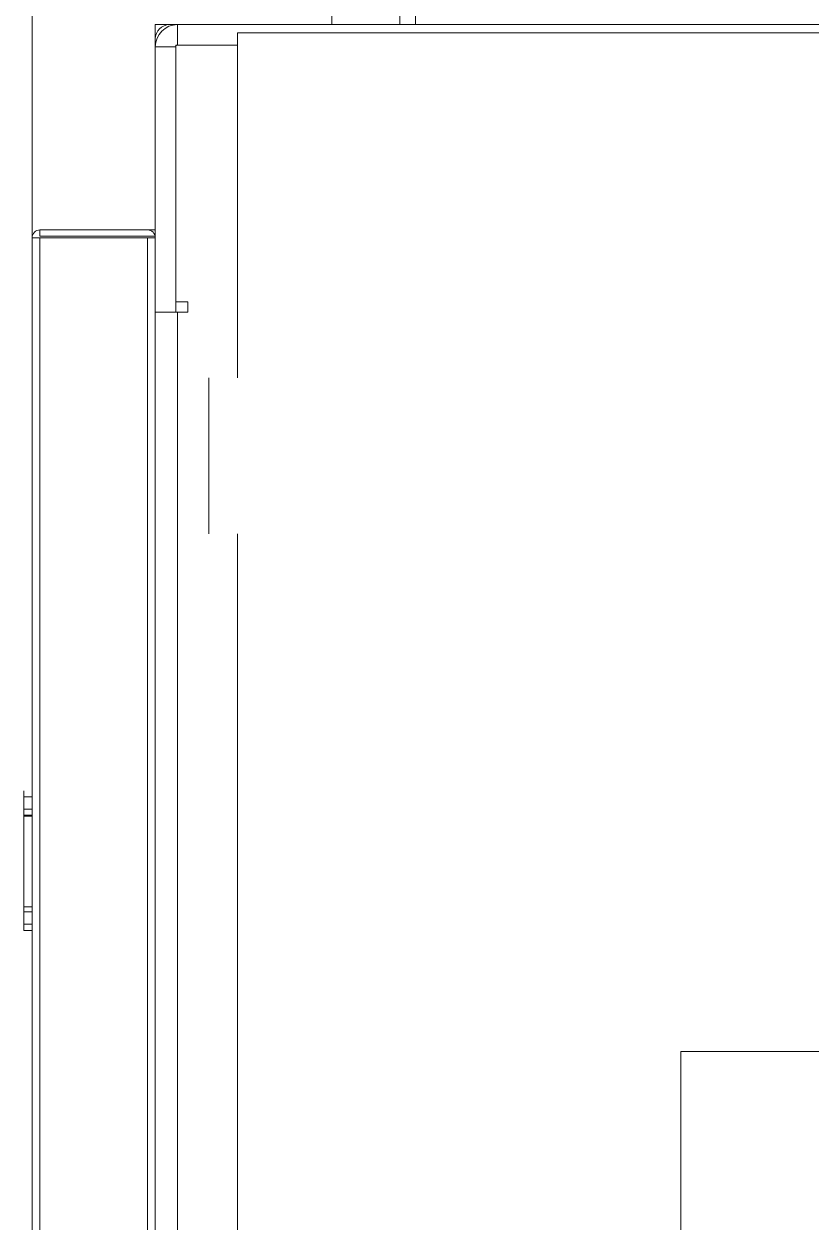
# Model space of a CAD drawing. Header units: millimetres. Extents: x 5343 to 29633, y -275 to 12336.
# Drawn here: x 16037.5 to 16229.3, y 4599.4 to 4891.1 of the extents above; entities that cross this region are included whole.
import ezdxf

# ---------------------------------------------------------------- set-up
doc = ezdxf.new("R2010")
doc.units = ezdxf.units.MM

msp = doc.modelspace()

# ---------------------------------------------------------------- linework, layer by layer
at = {"linetype": 'Continuous', "lineweight": 15}
for p, q in [((16039.53, 4839.05), (16039.53, 4910.95)), ((16112.53, 4890.95), (16112.53, 4893.95)), ((16112.53, 4890.95), (16112.53, 4893.95)), ((16129.13, 4893.95), (16129.13, 4890.95)), ((16129.13, 4893.95), (16129.13, 4890.95)), ((16132.88, 4890.95), (16132.88, 4893.95)), ((16132.88, 4890.95), (16132.88, 4893.95)), ((16069.53, 4890.95), (16069.53, 4885.55)), ((16074.93, 4890.95), (16069.53, 4890.95)), ((16069.53, 4890.95), (16069.53, 4885.55)), ((16074.93, 4890.95), (16069.53, 4890.95)), ((16074.93, 4890.95), (16074.93, 4885.95)), ((16163.3, 4890.95), (16074.93, 4890.95)), ((16405.19, 4890.95), (16074.93, 4890.95)), ((16074.93, 4890.95), (16074.93, 4885.95)), ((16160.89, 4888.95), (16089.53, 4888.95)), ((16089.53, 4888.95), (16089.53, 4804.95)), ((16402.78, 4888.95), (16089.53, 4888.95)), ((16089.53, 4888.95), (16089.53, 4804.95)), ((16074.53, 4885.55), (16069.53, 4885.55)), ((16069.53, 4885.55), (16069.53, 4820.95)), ((16069.53, 4885.55), (16069.53, 4820.95)), ((16074.53, 4885.55), (16069.53, 4885.55)), ((16074.53, 4885.95), (16074.53, 4823.45)), ((16089.53, 4885.95), (16074.53, 4885.95)), ((16074.53, 4885.95), (16074.53, 4823.45)), ((16089.53, 4885.95), (16074.53, 4885.95)), ((16074.53, 4885.55), (16074.53, 4820.95)), ((16074.53, 4885.55), (16074.53, 4820.95)), ((16089.53, 4885.95), (16074.93, 4885.95)), ((16089.53, 4885.95), (16074.93, 4885.95)), ((16039.53, 4032.85), (16039.53, 4839.05)), ((16039.53, 4839.05), (16041.43, 4839.05)), ((16039.53, 4839.05), (16041.43, 4839.05)), ((16069.53, 4840.95), (16041.43, 4840.95)), ((16041.43, 4839.45), (16041.43, 4840.95)), ((16069.53, 4840.95), (16041.43, 4840.95)), ((16041.43, 4839.45), (16041.43, 4840.95)), ((16069.53, 4839.45), (16041.43, 4839.45)), ((16069.53, 4839.45), (16041.43, 4839.45)), ((16041.43, 4032.85), (16041.43, 4839.05)), ((16067.63, 4839.05), (16041.43, 4839.05)), ((16041.43, 4032.85), (16041.43, 4839.05)), ((16067.63, 4839.05), (16041.43, 4839.05)), ((16067.63, 4032.85), (16067.63, 4839.05)), ((16067.63, 4839.05), (16069.53, 4839.05)), ((16067.63, 4032.85), (16067.63, 4839.05)), ((16067.63, 4839.05), (16069.53, 4839.05)), ((16074.53, 4823.45), (16077.43, 4823.45)), ((16074.53, 4823.45), (16077.43, 4823.45)), ((16077.43, 4823.45), (16077.43, 4820.95)), ((16077.43, 4823.45), (16077.43, 4820.95)), ((16069.53, 4820.95), (16074.53, 4820.95)), ((16069.53, 4820.95), (16069.53, 3180.95)), ((16069.53, 4820.95), (16074.53, 4820.95)), ((16069.53, 4820.95), (16069.53, 3180.95)), ((16074.53, 4820.95), (16074.93, 4820.95)), ((16074.53, 4820.95), (16074.93, 4820.95)), ((16074.93, 4820.95), (16074.93, 3180.95)), ((16077.43, 4820.95), (16074.93, 4820.95)), ((16074.93, 4820.95), (16074.93, 3180.95)), ((16077.43, 4820.95), (16074.93, 4820.95)), ((16082.53, 4766.95), (16082.53, 4804.95)), ((16082.53, 4766.95), (16082.53, 4804.95)), ((16089.53, 4766.95), (16089.53, 4503.35)), ((16089.53, 4766.95), (16089.53, 4503.35)), ((16037.53, 4702.91), (16037.53, 4704.41)), ((16037.53, 4671.91), (16037.53, 4702.91)), ((16039.53, 4702.91), (16037.53, 4702.91)), ((16039.53, 4699.91), (16037.53, 4699.91)), ((16039.53, 4698.45), (16037.53, 4698.45)), ((16039.53, 4698.2), (16037.53, 4698.2)), ((16039.53, 4676.2), (16037.53, 4676.2)), ((16039.53, 4674.91), (16037.53, 4674.91)), ((16037.53, 4670.41), (16037.53, 4671.91)), ((16039.53, 4671.91), (16037.53, 4671.91)), ((16037.53, 4670.41), (16039.53, 4670.41)), ((16523.53, 4640.95), (16197.53, 4640.95)), ((16197.53, 4610.95), (16197.53, 4640.95)), ((16523.53, 4640.95), (16197.53, 4640.95)), ((16197.53, 4610.95), (16197.53, 4640.95)), ((16197.53, 4580.95), (16197.53, 4610.95)), ((16197.53, 4580.95), (16197.53, 4610.95)), ((16197.53, 4584.45), (16197.53, 4610.95))]:
    msp.add_line(p, q, dxfattribs=at)
for centre, radius, start, end in [((16074.93, 4885.55), 5.4, 90, 180), ((16073.03, 4887.45), 3.5, 90, 180), ((16074.93, 4885.55), 5.4, 90, 180), ((16073.03, 4887.45), 3.5, 90, 180), ((16074.93, 4885.55), 0.4, 90, 180), ((16074.93, 4885.55), 0.4, 90, 180), ((16041.43, 4839.05), 1.9, 90, 180), ((16041.43, 4839.05), 1.9, 90, 180), ((16067.63, 4839.05), 1.9, 0, 90), ((16067.63, 4839.05), 1.9, 0, 90)]:
    msp.add_arc(centre, radius, start, end, dxfattribs=at)

doc.saveas('drawing.dxf')
